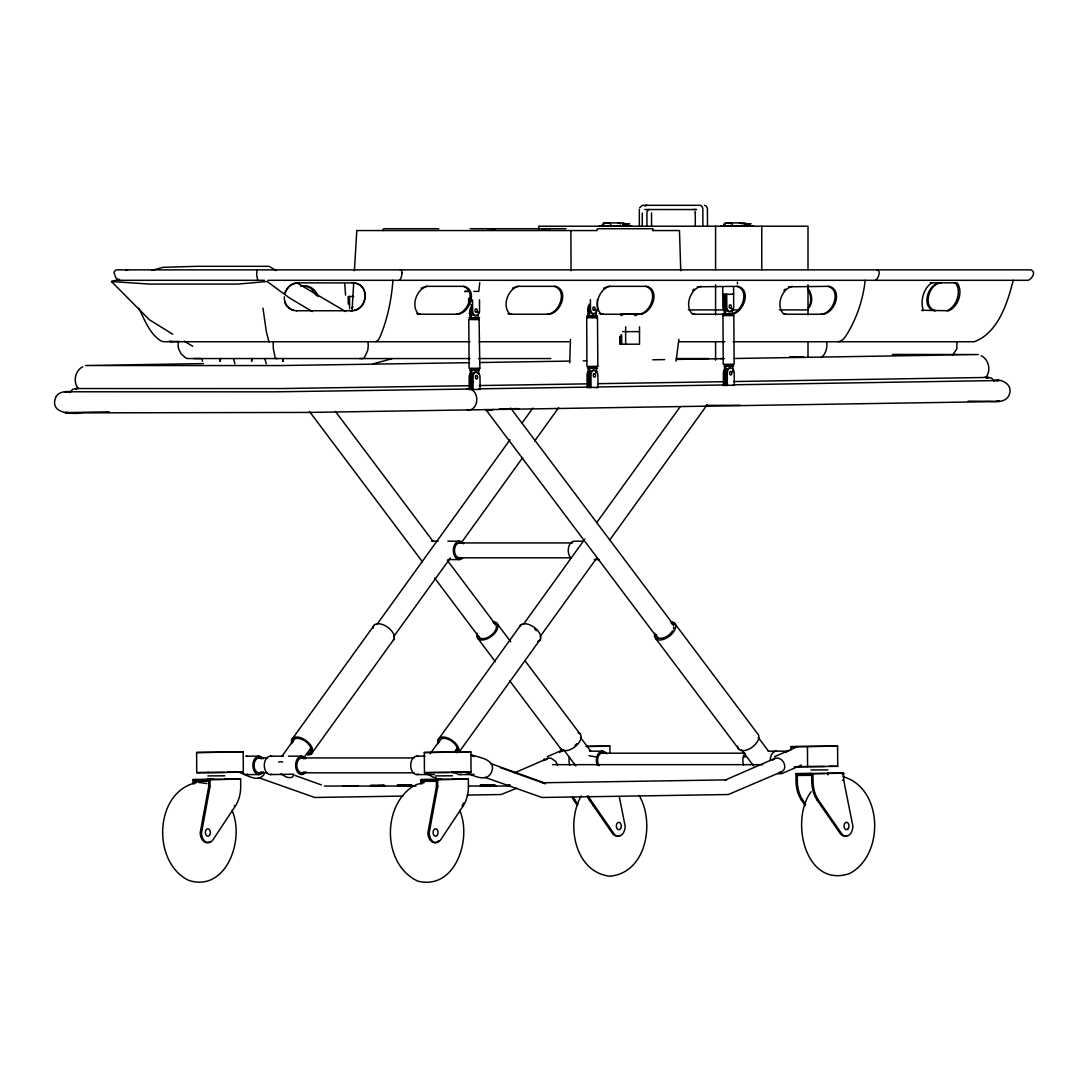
<?xml version="1.0" encoding="UTF-8"?>
<svg xmlns="http://www.w3.org/2000/svg" width="1088" height="1088" viewBox="0 0 1088 1088"><rect width="100%" height="100%" fill="white"/><g stroke="black" fill="none" stroke-linecap="round" stroke-linejoin="round"><path stroke-width="1.5" d="M695.286 226.222L695.286 212.078L695.286 213.003M610.885 224.563L610.885 224.74M569.718 362.78L570.452 339.347M352.063 310.882L353.736 282.431M354.416 270.722L356.782 230.547L596.931 230.547A1.999 1.333 -90 0 1 598.033 228.711L652.324 228.711A2.176 1.442 -90 0 1 653.548 230.547M392.918 280.31L392.741 282.921A115.75 60.071 90 0 1 380.161 336.614A14.362 7.453 90 0 1 375.659 341.727M470.002 310.583L470.057 317.832L471.376 317.832L471.43 309.223A5.236 3.468 90 0 1 471.77 307.958M593.98 370.314A5.236 3.468 -90 0 0 592.185 370.342L591.355 370.886A5.236 3.468 -90 0 0 589.764 374.082L589.737 387.654L591.042 387.654L590.961 375.442A5.236 3.468 -90 0 1 594.388 370.151A5.236 3.468 -90 0 1 597.883 375.333L597.978 387.546L589.737 387.301M726.05 385.152L734.291 385.397L734.21 373.17A5.236 3.468 -90 0 0 730.701 368.002A5.236 3.468 -90 0 0 727.274 373.279L727.355 385.506L726.05 385.506L726.077 371.933A5.236 3.468 -90 0 1 727.668 368.723L728.498 368.193A5.236 3.468 -90 0 1 730.293 368.166M590.131 378.053A5.236 3.468 -90 0 1 589.778 376.802L589.764 374.082M726.444 375.904A5.236 3.468 -90 0 1 726.09 374.639L726.077 371.933M865.178 280.31L864.892 282.921A117.749 98.165 90 0 1 845.43 336.641A13.763 11.478 90 0 1 838.426 341.741M55.814 397.011C48.851 414.446 72.828 414.174 83.586 412.869L308.734 412.434L984.518 401.771C992.99 400.928 1006.359 404.532 1009.678 393.53C1012.126 384.39 1002.334 378.855 994.405 380.31M676.07 361.107L678.885 339.347M1013.214 280.31C1007.638 302.709 997.995 333.105 974.222 341.741L733.176 341.741M208.678 779.606L208.719 786.583L200.178 832.891A10.268 6.8 -90 0 0 209.794 841.731M240.652 779.117L209.984 779.606L210.025 786.583L201.484 832.891A10.268 6.8 -90 0 0 205.931 842.03A10.268 6.8 -90 0 0 213.248 839.406L235.566 805.705A27.445 18.183 90 0 0 240.706 786.094L240.652 779.117L224.958 779.117M436.383 779.606L436.438 786.583L427.883 832.891A10.268 6.8 -90 0 0 431.718 841.65A10.268 6.8 -90 0 0 438.654 840.725M468.37 779.117L437.689 779.606L437.743 786.583L429.189 832.891A10.268 6.8 -90 0 0 433.636 842.03A10.268 6.8 -90 0 0 440.953 839.406L463.284 805.705A27.445 18.183 90 0 0 468.411 786.094L468.37 779.117L452.662 779.117M603.908 224.74L602.344 224.101L602.997 225.23M725.261 224.74L723.697 224.101L724.363 225.23M732.319 225.216L732.36 224.563M569.432 757.139L569.187 758.078A9.194 6.093 -90 0 0 569.84 765.054M593.259 805.664L593.572 804.562M820.964 805.664L821.277 804.562M635.283 314.908L636.589 314.908M479.74 282.676L478.788 291.366L473.81 291.407M639.567 207.903L642.301 205.306L699.91 205.306A3.822 2.856 -90 0 1 701.719 206.176L702.263 206.951A4.393 3.291 -90 0 1 702.875 209.522L702.875 226.222M70.203 392.469L72.651 389.232L77.629 388.402M284.594 293.189L288.374 286.946M284.947 293.189C286.783 287.382 292.278 282.921 298.452 282.853M808.819 306.666C811.893 301.335 810.995 294.399 807.718 289.381M623.37 224.618L623.07 223.598L622.676 224.658M744.736 224.618L744.437 223.598L744.029 224.658M543.32 760.662L544.258 758.853M581.223 795.94C565.719 822.882 574.097 872.032 609.865 876.221C646.408 872.943 655.098 822.596 639.146 795.45M811.131 791.738C789.847 819.794 805.025 888.366 849.334 873.65C884.884 855.467 883.279 787.671 842.969 776.696M281.384 774.574L280.813 774.234M427.802 774.574L427.23 774.234M986.054 377.142C991.29 370.369 988.842 359.584 981.226 355.694M291.734 739.663L374.394 624.934M281.887 756.31L294.1 739.35M376.856 624.526L509.986 439.77M521.791 423.368L532.848 408.054M304.286 757.139L310.869 748.014M393.57 636.793L450.323 558.049M461.135 543.034L522.743 457.545M534.657 441.007L558.62 407.755M311.413 753.807L394.074 639.091M438.151 739.663L520.826 624.934M430.182 753.698L440.518 739.35M523.151 624.675L584.868 539.036M596.686 522.648L680.258 406.667M454.444 751.985L470.886 751.985L471.036 772.14L424.456 772.657L424.306 752.502L454.444 751.985L457.286 748.014M540.002 636.793L596.741 558.049M609.552 540.274L707.037 404.994A10.458 5.766 35.8 0 1 705.609 405.77M540.491 639.091L458.81 752.447A12.226 6.732 35.8 0 0 448.338 738.235A12.226 6.732 35.8 0 0 438.246 743.689M55.76 397.079C58.63 391.639 65.185 391.435 70.557 391.517M264.234 774.126C257.353 784.122 245.058 773.214 236.803 771.691M807.799 308.883C813.334 303.797 812.41 294.712 808.37 289.014M952.503 355.286L956.774 348.962L956.95 341.741M545.346 760.145L547.93 758.309A13.41 9.656 66.5 0 1 551.303 758.309L555.9 761.614L557.45 765.15M772.589 760.131L775.159 758.295A13.41 9.656 66.5 0 1 778.546 758.295C784.421 759.56 787.698 769.434 781.157 771.99L728.334 794.526L541.946 797.477L484.894 777.322M692.648 290.428L694.117 289.014M783.904 290.428L785.386 289.014M82.702 366.738C75.126 370.75 72.814 381.562 78.146 388.28M414.283 785.482C381.466 805.161 382.296 864.729 417.887 881.158C455.382 890.46 472.192 838.821 459.694 810.438M594.402 313.181L593.558 313.711A5.236 3.468 -90 0 1 589.288 310.08L589.138 304.15M730.714 311.018L729.885 311.562A5.236 3.468 -90 0 1 725.614 307.931L725.397 294.358L733.638 294.25L732.333 294.25M421.138 288.211L426.02 286.334L464.318 286.334C478.122 290.387 469.676 313.222 457.667 314.242M512.394 288.211L517.276 286.334L555.574 286.334C569.378 290.387 560.932 313.222 548.923 314.242M603.663 288.211L608.546 286.334L646.843 286.334C660.647 290.387 652.202 313.222 640.193 314.242M734.006 313.766C744.233 310.284 751.128 290.034 738.113 286.334L697.354 286.81M732.564 313.766C742.805 310.338 749.809 290.034 736.78 286.334M547.318 756.663L562.414 750.094M514.651 772.806L547.93 758.309M516.732 788.202L501.119 794.526L467.228 795.07M774.561 756.663L797.164 746.803M775.159 758.295L725.234 780.042L726.376 779.878L542.504 782.775M801.366 765.095L781.769 773.636L777.798 773.636M986.354 378.094L988.788 377.414L733.761 381.548M354.266 310.284C367.173 307.564 369.349 286.838 355.79 283.329M745.593 225.121L750.992 223.72L746.028 223.72M514.366 408.612L516.922 408.571M624.866 225.216L624.947 223.992L623.669 224.74M931.872 282.853C923.617 287.749 920.013 301.43 923.318 310.284L948.75 310.746C958.134 306.802 963.329 291.924 957.426 283.329L955.944 282.853M172.802 334.261L149.382 319.75L111.466 281.506L119.53 279.29M151.79 270.436L163.091 267.335L196.969 266.315L269.062 266.315L276.298 270.626M372.912 363.936L392.034 358.673M947.05 310.746C956.434 306.802 961.751 291.965 955.835 283.329L954.353 282.853M996.758 380.814L999.246 380.501L733.407 384.812M196.547 782.585C154.115 791.656 151.586 862.471 188.686 880.382C226.413 892.595 245.058 839.079 231.989 810.438M415.738 784.72L424.266 782.585M196.602 752.502L243.182 751.985L243.318 772.14L213.384 772.602L196.738 772.657L196.602 752.502L243.182 751.985M196.738 772.657L208.923 772.426M424.456 772.657L434.996 772.439M609.933 752.855L609.892 746.137L586.282 746.558M794.444 766.822L837.746 766.306L837.597 746.137L791.017 746.654L791.044 750.013M427.339 286.334C416.718 288.565 410.462 306.041 418.458 313.766L420.689 314.242M518.609 286.334C507.974 288.565 501.718 306.041 509.714 313.766L511.958 314.242M609.878 286.334C599.243 288.565 592.987 306.041 600.984 313.766L603.214 314.242M701.134 286.334C690.499 288.565 684.243 306.041 692.24 313.766L694.484 314.242M788.61 286.81L829.369 286.334C843.173 290.387 834.727 313.222 822.718 314.242L784.285 314.242M792.404 286.334C781.769 288.565 775.513 306.041 783.51 313.766L785.754 314.242M456.198 314.242C468.275 313.29 476.775 290.401 462.985 286.334M547.468 314.242C559.531 313.29 568.031 290.401 554.254 286.334M638.738 314.242C650.801 313.29 659.301 290.401 645.51 286.334M821.263 314.242C833.326 313.29 841.826 290.401 828.036 286.334M743.281 757.139L746.409 756.568M469.227 389.232L470.533 389.001M587.112 387.369L588.418 387.138M723.425 385.206L724.73 384.975M941.052 282.853C928.771 283.628 921.985 307.591 935.734 310.746M623.261 224.237L629.626 223.72L624.662 223.72M939.882 282.853C927.629 283.655 920.747 307.523 934.47 310.746M779.525 772.235L781.157 771.99M596.537 317.601L597.489 317.614L597.829 366.343L592.715 366.438L586.935 366.438L586.704 317.696M732.863 315.452L733.815 315.466L734.142 364.194L729.042 364.29L723.262 364.29L722.962 315.547M67.674 412.27L64.981 412.638L109.167 411.808M350.717 310.746C368.206 312.052 371.09 282.35 352.308 282.853M398.167 785.495L401.282 785.427M468.833 317.805L479.618 317.75L477.795 317.737M469.363 319.546L474.572 319.559M468.792 319.559L469.091 368.288L473.443 368.302L479.876 368.234L479.074 319.518M479.876 368.234L479.074 368.206M692.893 209.522L696.456 209.535M207.89 772.48L224.631 772.371M207.903 775.907L224.808 775.826M435.594 772.48L449.562 772.453M435.622 775.907L452.377 775.798M810.9 766.55L824.772 766.523M810.927 769.978L827.791 769.896M805.215 805.596L801.421 800.102A27.445 18.183 90 0 1 796.008 780.654L795.967 773.677L810.954 773.473M597.394 317.628L596.074 317.669M733.706 315.479L732.401 315.506M411.21 784.992L404.804 785.074M494.183 784.992L480.393 785.074L485.139 784.992M509.51 785.468L508.79 785.495L509.932 785.522M509.592 785.686L508.871 785.726L510.014 785.74M451.058 772.426L452.35 772.371M208.937 779.375L207.495 779.416L221.898 779.375M223.394 779.348L224.686 779.294M436.642 779.375L435.2 779.416L449.616 779.375M451.098 779.348L452.39 779.294M724.635 365.99C720.501 366.153 738.235 365.976 732.333 365.922M826.336 773.418L827.696 773.364M588.336 311.345A5.236 3.468 -90 0 1 587.846 308.734L587.914 315.982L597.475 315.874L595.653 315.86M731.966 313.698L733.802 313.725L722.908 313.82L732.482 313.698L732.442 309.359M589.56 370.342A5.236 3.468 -90 0 0 587.03 375.442L587.112 387.654L588.418 387.654L588.268 368.206L596.523 368.07L596.55 372.395M725.043 368.723A5.236 3.468 -90 0 0 723.343 373.279L723.425 385.506L724.73 385.506L724.594 366.044L732.836 365.922L732.89 371.674M377.985 785.726L384.513 785.618L383.37 785.604M400.642 785.876L399.038 785.917L412.828 785.822L398.249 785.726L405.443 785.822M509.782 785.019L508.042 785.074L509.184 785.101M509.986 785.25L508.382 785.278L509.402 785.318M483.616 785.876L481.998 785.917L485.724 785.944M467.024 291.366L464.658 291.407L468.574 291.407M348.255 304.15L348.201 296.507L353.668 296.453M722.772 294.358L726.852 294.318M725.342 313.752L724.268 313.766L724.078 294.358M478.271 319.532L479.128 319.518M596.129 317.669L592.334 317.71M732.455 315.506L730.048 315.547M203.402 363.582L85.558 365.527L280.024 365.568L469.54 362.685M479.713 362.522L569.65 361.094M583.222 360.876L586.609 360.822M652.786 359.788L664.659 359.598M676.546 359.407L724.05 358.659M734.237 358.496L978.33 354.538L892.364 354.43M470.451 370.002C466.045 370.124 484.051 370.002 478.149 369.947M589.383 368.125C581.55 368.288 602.303 368.152 596.006 368.07M469.01 385.723L281.085 388.552L75.235 388.552L76.595 388.729M479.196 385.56L587.806 383.846M597.992 383.683L723.574 381.698M473.307 388.96L274.829 391.83L64.79 391.775L67.497 392.115M479.06 388.838L590.974 387.07M597.761 386.961L726.634 384.921M471.852 389.164L473.103 389.518L473.076 377.305A5.236 3.468 -90 0 1 476.503 372.014A5.236 3.468 -90 0 1 480.012 377.196L480.094 389.409L471.852 389.518L471.73 370.042L478.666 369.961L478.693 374.299M586.174 746.3L609.892 746.137M791.017 746.654L837.597 746.137M470.886 751.985L424.306 752.502M451.33 772.181L471.036 772.14M794.43 766.768L810.764 766.51M192.998 783.795L192.97 779.606L213.969 779.28M208.828 781.062L194.29 781.293L208.692 781.293M420.716 783.795L420.689 779.606L441.674 779.28M843.649 773.187L812.967 773.677L813.022 780.654A27.445 18.183 -90 0 0 818.421 800.102L841.214 833.082A10.268 6.8 -90 0 0 848.558 835.475A10.268 6.8 -90 0 0 852.883 826.186L843.69 780.164L843.649 773.187L827.941 773.187L827.954 774.874M436.533 781.062L421.994 781.293L436.397 781.293M806.97 775.214L797.286 775.363L811.675 775.363M402.846 796.09L314.731 797.477L258.536 777.634M471.376 317.832L478.298 317.737L478.271 311.984M478.326 319.532L474.518 319.559M210.433 779.348L212.31 779.334M824.813 773.446L795.967 773.677M438.138 779.348L440.028 779.334M730.102 315.547L723.765 315.574M402.166 784.992L397.419 785.074L412.094 785.4L405.552 785.495M401.363 785.658L404.79 785.618M489.777 785.278L494.523 785.196L480.597 785.291L487.138 785.196M484.323 785.658L487.75 785.618M377.903 785.495L384.431 785.4L370.505 785.495L385.179 785.822L370.6 785.726L377.128 785.618M402.383 785.21L404.165 785.196M405.022 785.291L411.55 785.196L407.701 785.169M350.132 785.822C324.741 786.202 376.38 785.55 350.989 785.93M404.695 785.4L397.637 785.291L398.507 785.509M377.794 785.822L371.606 785.944M405.634 785.726L412.175 785.618L397.977 785.305M487.669 785.4C462.346 785.645 513.944 785.291 488.607 785.726M487.982 785.291L495.054 785.4L493.911 785.373M488.417 785.822L481.345 785.713L495.802 785.822L486.785 785.74M592.375 317.71L586.554 317.71M406.518 785.386L398.779 785.318M359.53 358.564L362.78 358.55A6.025 3.128 90 0 0 364.14 358.061L367.622 350.69A14.457 7.494 90 0 0 368.016 341.741M829.151 766.278L837.746 766.306M489.573 785.604L492.796 785.604M382.84 785.808L371.742 785.74M644.83 209.522L696.361 209.549M610.327 223.57L603.609 222.918L623.057 222.918L626.579 224.237M731.694 223.57L724.975 222.918L744.423 222.918L747.932 224.237M470.234 228.711L565.964 228.711M652.569 230.547L679.47 230.547L680.762 270.722M264.493 280.31L118.619 280.31L115.682 277.535L114.104 272.83A2.584 2.394 -90 0 1 114.294 271.687L115.6 270.232A3.468 3.21 -90 0 1 117.15 269.865L1029.982 269.865A4.379 4.284 -90 0 1 1031.397 270.055C1036.374 272.177 1031.737 279.045 1028.228 280.31L267.879 280.31M930.294 282.853L956.597 282.853M300.791 286.334C308.734 284.254 315.942 289.258 318.281 296.684M688.391 309.917L725.669 309.917M732.088 309.917L739.106 309.917M779.443 309.917L808.003 309.917M296.521 310.746L351.084 310.746M731.163 313.698L732.482 313.698M639.513 313.983L621.085 313.983L621.085 315.656M417.67 314.242L458.361 314.242M509.075 314.242L549.644 314.242M601.487 314.242L642.151 314.242M693.029 314.242L724.73 314.242M622.608 331.636L639.513 331.636M469.921 341.741L164.016 341.741A16.388 15.164 -90 0 1 160.358 340.571C149.382 333.295 144.527 319.464 138.734 308.203M479.06 341.741L568.902 341.741M678.817 341.741L724.853 341.741M789.738 356.823L803.284 356.823M470.098 358.564L188.482 358.55A6.759 6.256 -90 0 1 185.898 358.061L181.084 353.872L178.677 348.962A13.586 12.566 -90 0 1 178.527 341.741M478.584 358.564L550.814 358.55M676.178 358.55L708.574 358.55M720.215 358.55L723.833 358.55M595.204 368.07L596.523 368.07M471.73 370.042L470.424 370.042L470.533 389.518L469.227 389.518L469.146 377.305A5.236 3.468 -90 0 1 470.846 372.749M968.184 401.186L999.614 401.363L996.894 401.023M706.384 405.334L740.221 405.334M499.406 408.843L518.024 408.843M431.501 541.171L438.056 541.171M447.889 541.171L459.354 541.171M584.188 541.171L574.26 541.171A9.194 6.093 -90 0 0 568.426 548.094A9.194 6.093 -90 0 0 571.336 558.389M459.367 542.939L572.587 542.939M459.462 557.818L570.996 557.818M448.011 559.572L459.476 559.572M594.238 559.572L599.189 559.572M589.546 751.169L602.453 751.169M768.223 751.169L788.746 751.169A9.194 6.093 -90 0 0 785.699 752.447M599.542 753.195L744.899 753.195M258.903 756.174L245.834 756.174A9.194 6.093 -90 0 1 247.425 756.459M270.3 756.174L283.492 756.174M288.442 756.174L301.648 756.174M416.718 756.174L424.973 756.174M258.917 757.928L267.335 757.928M301.05 757.928L413.998 757.928M552.473 764.66L762.729 764.66M226.875 772.14L243.318 772.14M259.012 772.82L267.444 772.82M301.158 772.82L414.106 772.82M452.88 772.82L456.253 772.82M245.97 774.574L259.026 774.574M270.436 774.574L293.787 774.234L292.754 776.682A9.588 5.277 35.8 0 1 285.573 776.682L281.384 774.098M416.854 774.574L434.398 774.574M459.639 774.574L472.464 774.574M192.97 779.606L209.984 779.606M420.689 779.606L437.689 779.606M842.384 780.164L843.69 780.164M324.455 786.039L416.01 786.039M468.588 786.039L509.279 786.039M208.719 786.583L210.025 786.583M436.438 786.583L437.743 786.583M572.125 797.395A27.445 18.183 90 0 0 573.716 800.102L575.022 800.102L577.905 804.277M587.126 795.94A27.445 18.183 -90 0 0 589.41 800.102L590.716 800.102L613.51 833.082A10.268 6.8 -90 0 0 620.854 835.475A10.268 6.8 -90 0 0 625.178 826.186L619.262 796.606M801.421 800.102L802.726 800.102L805.61 804.277M811.662 773.677L811.716 780.654A27.445 18.183 -90 0 0 817.115 800.102L818.421 800.102M234.26 805.705L235.566 805.705M461.978 805.705L463.284 805.705M169.47 341.061A14.634 13.505 90 0 0 170.626 341.455L179.098 341.469M200.722 358.564L194.915 358.55A6.12 5.644 90 0 1 194.072 358.51M812.559 773.527L810.614 773.5M277.522 358.564L275.917 358.55A6.922 1.646 90 0 1 275.25 358.061L273.374 348.962A13.41 3.182 90 0 1 273.333 341.741M723.819 315.574L722.867 315.561M596.931 366.33L597.829 366.343M984.898 377.264L991.59 378.053L994.051 381.208M586.595 315.969L596.115 315.928L596.115 310.066M353.042 306.952L352.947 306.938A1.741 1.156 -90 0 0 351.914 308.38M111.466 281.506L149.192 284.077L238 284.077L267.131 281.506L289.408 297.894L312.338 311.549M704.534 205.306L706.33 206.176L707.39 208.434L707.499 226.222M745.742 225.216L746.518 224.101L745.035 224.74M353.151 282.921L298.112 282.853A13.736 13.097 -52.5 0 0 289.272 286.117M296.888 310.746C291.298 310.869 285.858 307.006 284.566 301.485M198.234 782.326L206.883 783.591M732.986 385.043L734.223 385.397M596.659 387.192L597.91 387.546M478.788 389.055L480.026 389.409M589.016 755.698L596.863 757.139M306.19 286.334L311.073 288.211L316.458 295.759M601.759 314.242L599.23 313.507M510.503 314.242L507.974 313.507M419.234 314.242L416.704 313.507M170.626 341.455L171.822 341.741M921.618 310.284L922.991 310.746M470.846 754.555C478.258 757.602 496.536 759.098 491.694 771.623C486.758 783.918 472.151 774.738 464.168 771.746M490.484 763.477L544.707 782.952M500.439 767.638L545.455 783.809M294.957 775.445L321.354 784.924M739.459 222.918L741.798 223.802M618.093 222.918L620.446 223.802M293.42 310.284C287.654 308.611 283.968 302.682 284.308 296.806M345.63 311.535L296.548 282.69M184.103 341.115L192.78 346.283M427.802 774.098L432.004 776.682A9.588 5.277 35.8 0 0 436.166 777.621M674.302 622.907L757.506 733.598A12.226 6.868 -36.9 0 1 750.978 748.014A12.226 6.868 -36.9 0 1 737.691 746.11M510.626 408.027L673.649 624.934M758.2 737.433L768.346 750.924M657.873 638.52L485.683 409.414A10.458 5.875 -36.9 0 0 493.517 409.414M741.418 749.673L753.576 765.87M655.887 638.778L739.078 749.469M496.55 622.907L510.748 641.798M524.96 660.702L579.741 733.598M335.43 411.441L433.133 541.443M447.386 560.402L495.217 624.05M580.448 737.433L590.58 750.924M309.468 411.482L422.443 561.802M434.67 578.054L479.441 637.636M563.652 749.673L575.824 765.87M478.122 638.778L495.366 661.722M509.578 680.626L561.313 749.469M817.115 800.102L839.909 833.082A10.268 6.8 -90 0 0 847.253 835.475M589.41 800.102L612.204 833.082A10.268 6.8 -90 0 0 619.548 835.475M573.716 800.102L577.51 805.596M266.261 363.814L264.846 358.564M234.899 363.814L233.498 358.564M257.747 280.31L256.659 274.802L257.054 270.055A3.59 0.857 90 0 1 257.366 269.865M344.774 284.308L345.562 295.12M202.096 358.564L202.45 361.284M262.983 308.203L266.288 331.337L268.6 340.571A16.782 3.985 90 0 0 269.552 341.741M471.294 304.49L471.458 311.943A5.236 3.468 -90 0 0 473.103 315.098L473.933 315.602A5.236 3.468 -90 0 0 476.558 315.044M471.335 310.597L471.458 311.943M737.419 282.241L737.487 283.791M842.343 773.187L842.357 774.874M807.459 746.654L807.595 766.822M797.273 773.677L797.314 780.654A27.445 18.183 90 0 0 802.726 800.102M733.584 287.273L733.72 306.462A5.236 3.468 -90 0 1 730.293 311.753A5.236 3.468 -90 0 1 726.784 306.571L726.702 294.358M725.546 313.834L725.492 306.585A5.236 3.468 -90 0 1 726.471 302.872M725.9 366.044L725.968 373.293M722.731 287.382L722.867 306.571A5.236 3.468 -90 0 0 725.465 311.59M597.339 299.458L597.407 308.625A5.236 3.468 -90 0 1 593.98 313.902A5.236 3.468 -90 0 1 590.471 308.734L590.403 299.567M589.234 315.982L589.166 308.734A5.236 3.468 -90 0 1 590.158 305.021M589.587 368.206L589.642 375.442M479.495 299.798L479.563 310.488A5.236 3.468 -90 0 1 476.136 315.765A5.236 3.468 -90 0 1 472.641 310.597L472.559 299.907M471.254 298.37L471.267 301.43M469.948 301.43L469.934 298.37L468.629 298.37L468.67 304.49M421.994 779.606L422.022 783.931M349.506 296.507L349.588 308.734M194.276 779.606L194.303 783.931M570.887 230.547L571.05 270.722M808.003 269.742L808.003 226.222L538.832 226.222L538.832 229.568M808.003 284.811L808.003 314.935M808.003 341.714L808.003 356.782M761.79 226.222L761.79 269.742M753.494 226.222L720.514 226.222M715.578 226.222L715.578 269.742M715.578 284.811L715.578 314.935M715.578 341.714L715.578 360.128M651.549 213.03L651.549 226.222M646.925 226.222L646.925 213.03A3.577 2.679 -90 0 1 647.918 210.202A3.196 2.394 -90 0 1 649.454 209.508M642.301 213.03L642.301 226.222M639.513 326.822L639.513 344.189L619.766 344.189L619.766 336.342M639.336 209.522L639.336 226.222M636.602 313.983L636.602 315.139M635.256 313.983L635.256 315.139M634.957 313.983L634.957 315.656M632.128 226.222L599.148 226.222M625.654 326.822L625.654 344.189M622.744 313.983L622.744 315.139M621.67 334.778L621.67 344.189M621.398 313.983L621.398 315.139M621.085 334.778L621.085 344.189M575.022 800.102A27.445 18.183 90 0 1 573.43 797.395M590.716 800.102A27.445 18.183 -90 0 1 588.431 795.94M306.054 771.814A9.194 6.093 -90 0 1 297.446 771.95A9.194 6.093 -90 0 1 297.35 758.934A9.194 6.093 -90 0 1 305.973 758.798M272 774.234A9.194 6.093 -90 0 1 264.275 765.476A9.194 6.093 -90 0 1 271.878 756.459M304.218 771.773A7.439 4.937 -90 0 1 296.779 765.449A7.439 4.937 -90 0 1 304.123 758.894M292.958 742.166A10.458 5.766 35.8 0 1 305.442 741.336A10.458 5.766 35.8 0 1 308.638 753.454M310.134 749.292A9.588 5.277 35.8 0 1 308.108 754.283M278.61 762.062A10.458 5.766 35.8 0 1 282.662 762.062M291.829 743.689A12.226 6.732 35.8 0 1 298.275 737.161A12.226 6.732 35.8 0 1 311.685 746.803A12.226 6.732 35.8 0 1 307.564 755.018M373.062 628.225A12.226 6.732 35.8 0 1 386.322 626.362A12.226 6.732 35.8 0 1 393.04 640.519M470.492 313.208A5.236 3.468 -90 0 1 470.465 307.958M470.478 315.098A5.236 3.468 -90 0 1 469.186 313.208M473.062 382.31A5.236 3.468 -90 0 1 470.9 374.68M477.659 373.51A5.236 3.468 -90 0 0 476.938 372.694L476.095 372.178A5.236 3.468 -90 0 0 471.879 375.945L471.77 377.305A5.236 3.468 -90 0 0 472.804 380.977M726.417 377.794A5.236 3.468 -90 0 1 725.098 370.668M725.206 310.257A5.236 3.468 -90 0 1 725.859 302.029M731.966 309.087A5.236 3.468 -90 0 1 731.422 310.175M587.955 307.387A5.236 3.468 -90 0 1 588.295 306.122M590.104 379.943A5.236 3.468 -90 0 1 589.315 371.729M594.823 370.831A5.236 3.468 -90 0 1 596.102 372.722M576.912 743.566A10.458 5.875 -36.9 0 1 575.022 745.457M493.789 623.261A10.458 5.875 -36.9 0 1 491.83 634.766A10.458 5.875 -36.9 0 1 478.557 636.385M606.778 753.794A9.194 6.093 -90 0 0 597.203 755.861L596.605 758.078A9.194 6.093 -90 0 0 597.258 765.054M599.066 765.694A7.439 4.937 -90 0 1 597.734 758.526L598.21 756.718A7.439 4.937 -90 0 1 603.731 753.168M559.694 752.447A9.194 6.093 -90 0 1 562.727 751.169M578.068 732.673A12.226 6.868 -36.9 0 1 575.783 746.11A12.226 6.868 -36.9 0 1 560.266 748.014M492.687 621.67A12.226 6.868 -36.9 0 1 496.917 630.047A12.226 6.868 -36.9 0 1 483.643 639.866A12.226 6.868 -36.9 0 1 477.102 633.216M466.861 389.354A10.458 7.834 89.1 0 1 476.802 399.459A10.458 7.834 89.1 0 1 467.01 409.564M460.741 557.546A7.439 4.937 -90 0 1 454.485 550.446A7.439 4.937 -90 0 1 460.646 543.17M462.522 558.294A9.194 6.093 -90 0 1 454.458 555.737A9.194 6.093 -90 0 1 455.45 543.388A9.194 6.093 -90 0 1 463.678 543.796M463.529 802.971A27.445 18.183 -90 0 1 462.781 804.372M261.474 771.773A7.439 4.937 -90 0 1 254.034 765.449A7.439 4.937 -90 0 1 261.378 758.894M247.547 774.234A9.194 6.093 -90 0 1 242.91 773.391M263.323 771.814A9.194 6.093 90 0 1 254.701 771.95A9.194 6.093 90 0 1 254.606 758.934A9.194 6.093 90 0 1 263.228 758.798M474.042 774.234A9.194 6.093 -90 0 1 469.404 773.391M472.342 756.174A9.194 6.093 -90 0 1 473.919 756.459M461.217 774.234A9.194 6.093 -90 0 1 455.301 771.95M519.302 408.571A7.439 4.937 90 0 1 516.746 408.612M418.431 774.234A9.194 6.093 -90 0 1 410.693 765.476A9.194 6.093 -90 0 1 418.309 756.459M439.375 742.166A10.458 5.766 35.8 0 1 450.731 740.574A10.458 5.766 35.8 0 1 456.484 752.692M456.566 749.292A9.588 5.277 35.8 0 1 456.634 752.447M534.589 628.878A10.458 5.766 35.8 0 1 536.493 630.727M519.792 626.362A12.226 6.732 35.8 0 1 535.337 628.225A12.226 6.732 35.8 0 1 537.812 641.417M743.689 765.054A9.194 6.093 -90 0 1 743.022 758.078L743.621 755.861A9.194 6.093 -90 0 1 744.573 753.93M770.263 760.471A9.194 6.093 -90 0 1 770.454 758.078L771.038 755.861A9.194 6.093 -90 0 1 776.288 751.169M670.453 621.67A12.226 6.868 -36.9 0 1 674.682 630.047A12.226 6.868 -36.9 0 1 661.409 639.866A12.226 6.868 -36.9 0 1 654.867 633.216M673.785 627.082A10.023 5.63 -36.9 0 1 673.486 628.891M672.602 630.836A10.023 5.63 -36.9 0 1 662.796 638.098A10.023 5.63 -36.9 0 1 656.404 634.603M671.282 623.587A10.023 5.63 -36.9 0 1 673.499 625.532M125.786 270.45A2.924 2.706 90 0 1 127.568 269.919M826.608 341.741A15.014 12.526 90 0 1 821.195 357.626M875.473 280.296A9.262 7.725 90 0 0 879.158 272.83A2.856 2.38 90 0 0 876.67 269.878M401.962 272.83A9.221 4.787 90 0 1 399.554 280.269M400.343 269.919A2.91 1.51 90 0 1 401.975 272.83M545.088 228.711A1.741 1.156 -90 0 1 545.795 229.065M542.042 229.065A1.741 1.156 -90 0 1 542.749 228.711M494.156 228.711A1.741 1.156 -90 0 1 494.863 229.065M491.123 229.065A1.741 1.156 -90 0 1 491.817 228.711M382.84 230.547A1.999 1.333 -90 0 1 383.942 228.711L438.233 228.711A2.176 1.442 -90 0 1 438.804 229.024M543.619 228.711A3.971 2.625 -90 0 1 544.299 228.847M548.855 228.711A3.971 2.625 -90 0 1 549.535 228.847M492.701 228.711A3.971 2.625 -90 0 1 493.381 228.847M487.478 228.711A3.971 2.625 -90 0 1 488.158 228.847M645.116 206.176A3.822 2.856 -90 0 1 646.925 205.306M220.442 358.564L220.211 361.284L220.442 358.564M251.845 358.564L251.614 361.284L251.845 358.564M283.193 358.564L282.962 361.284L283.193 358.564M476.612 312.106L475.728 312.188A1.741 1.156 -90 0 1 475.878 308.829L476.19 308.802A1.741 1.156 -90 0 1 476.612 312.106M476.326 375.537L476.041 375.686A1.741 1.156 -90 0 0 476.462 378.991L476.762 378.964A1.741 1.156 -90 0 0 476.925 375.605L476.326 375.537M594.334 310.311L593.45 310.257A1.741 1.156 -90 0 1 593.83 306.938L594.13 306.952A1.741 1.156 -90 0 1 594.334 310.311M730.66 308.162L729.776 308.108A1.741 1.156 -90 0 1 730.157 304.79L730.456 304.803A1.741 1.156 -90 0 1 730.66 308.162M594.32 373.646L594.021 373.755A1.741 1.156 -90 0 0 594.225 377.101L594.524 377.128A1.741 1.156 -90 0 0 594.905 373.796L594.32 373.646M730.633 371.498L730.347 371.593A1.741 1.156 -90 0 0 730.551 374.952L730.85 374.966A1.741 1.156 -90 0 0 731.231 371.647L730.633 371.498M620.568 828.621A3.726 2.475 -90 0 0 619.398 822.406A3.726 2.475 -90 0 0 616.42 827.03A3.726 2.475 -90 0 0 620.568 828.621M848.273 828.621A3.726 2.475 -90 0 0 847.103 822.406A3.726 2.475 -90 0 0 844.125 827.03A3.726 2.475 -90 0 0 848.273 828.621M209.617 835.122A3.726 2.475 -90 0 0 208.488 828.893A3.726 2.475 -90 0 0 205.482 833.503A3.726 2.475 -90 0 0 209.617 835.122M437.335 835.122A3.726 2.475 -90 0 0 436.193 828.893A3.726 2.475 -90 0 0 433.187 833.503A3.726 2.475 -90 0 0 437.335 835.122"/></g></svg>
